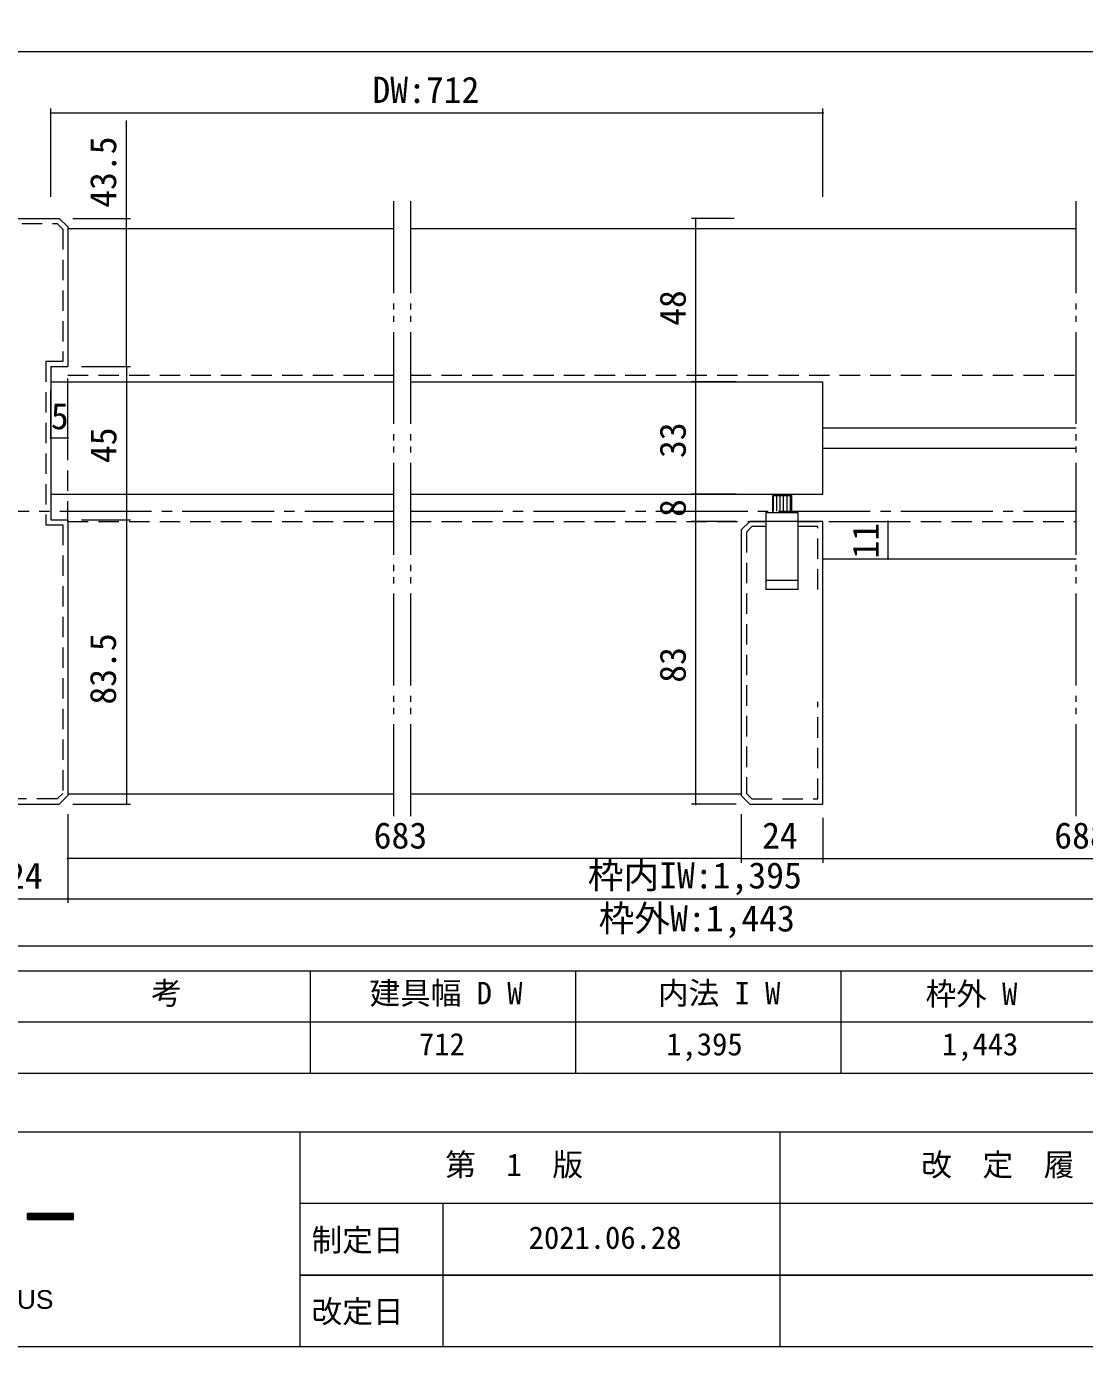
# Model space of a CAD drawing. Units: millimetres, scale not verified, with parts at other scales. Extents: x -2000 to 2000, y -1385 to 1385.
# Drawn here: x -1458 to -421, y -1385 to -92 of the extents above; entities that cross this region are included whole.
import ezdxf
from ezdxf.enums import TextEntityAlignment as Align

# ---------------------------------------------------------------- set-up
doc = ezdxf.new("R2010")
doc.units = ezdxf.units.MM
doc.header["$LTSCALE"] = 10
for name, pattern in [('CHAIN2', [12, 9, -1, 1, -1]), ('DOUBLE_CHAIN2', [12.8, 9, -1, 0.6, -0.6, 0.6, -1]), ('USER9', [3, 2, -1])]:
    doc.linetypes.add(name, pattern=pattern)
for name, color, linetype, lineweight in [('1-0_H-SYM', 7, 'Continuous', 20), ('1-2_0', 7, 'Continuous', 20), ('2-0', 7, 'Continuous', 18), ('8-0', 7, 'Continuous', 9)]:
    doc.layers.add(name, color=color, linetype=linetype, lineweight=lineweight)
doc.layers.add('9-0', color=7, linetype='Continuous')
doc.styles.add('AR ADGothicJP Medium', font='')
doc.styles.add('ＭＳ ゴシック', font='')
doc.styles.get('AR ADGothicJP Medium').set_extended_font_data('AR ADGothicJP Medium')
doc.styles.get('ＭＳ ゴシック').set_extended_font_data('MS Gothic')

msp = doc.modelspace()

# ---------------------------------------------------------------- linework, layer by layer
at = {"layer": '1-0_H-SYM'}
for p, q in [((59.64, -1315.11), (-1190.36, -1315.11)), ((59.64, -1315.32), (-1190.36, -1315.32))]:
    msp.add_line(p, q, dxfattribs=at)
at = {"layer": '1-2_0'}
for p, q in [((380, -117.5), (-1950, -117.5)), ((380, -117.5), (-1950, -117.5)), ((380, -117.5), (-1950, -117.5)), ((380, -117.5), (-1950, -117.5)), ((380, -117.5), (-1950, -117.5)), ((380, -117.5), (-1950, -117.5)), ((380, -117.5), (-1950, -117.5)), ((380, -117.5), (-1950, -117.5)), ((380, -1017.5), (-1950, -1017.5)), ((380, -1017.5), (-1950, -1017.5)), ((380, -1017.5), (-1950, -1017.5)), ((380, -1017.5), (-1950, -1017.5)), ((380, -1017.5), (-1950, -1017.5)), ((-1180, -1017.5), (-1180, -1117.5)), ((-920, -1017.5), (-920, -1117.5)), ((-660, -1017.5), (-660, -1117.5)), ((380, -1067.5), (-1950, -1067.5)), ((380, -1117.5), (-1950, -1117.5)), ((2000, -1175), (-2000, -1175)), ((-1190, -1175), (-1190, -1385)), ((-720, -1175), (-720, -1385)), ((2000, -1245), (-1190, -1245)), ((-1050, -1245), (-1050, -1385))]:
    msp.add_line(p, q, dxfattribs=at)
msp.add_lwpolyline([(-2000, -1385), (2000, -1385), (2000, 1385), (-2000, 1385)], close=True, dxfattribs=at)
at = {"layer": '2-0', "color": 4, "lineweight": 9}
for p, q in [((-1433.92, -259.33), (-1433.92, -173)), ((-1433.92, -177.17), (-677.61, -177.17)), ((-677.61, -259.33), (-677.61, -173)), ((-1412.25, -280.52), (-1355.68, -280.52)), ((-764.7, -280.52), (-806.35, -280.52)), ((-802.18, -440.52), (-802.18, -280.52)), ((-1403.92, -425.52), (-1355.68, -425.52)), ((-1403.92, -425.52), (-1355.68, -425.52)), ((-1359.84, -425.52), (-1359.84, -575.52)), ((-762.61, -440.52), (-806.35, -440.52)), ((-764.7, -440.52), (-806.35, -440.52)), ((-802.18, -550.52), (-802.18, -440.52)), ((-1417.25, -495.52), (-1433.92, -495.52)), ((-762.61, -550.52), (-806.35, -550.52)), ((-762.61, -550.52), (-806.35, -550.52)), ((-802.18, -577.19), (-802.18, -550.52)), ((-1403.92, -575.52), (-1355.68, -575.52)), ((-1403.92, -575.52), (-1355.68, -575.52)), ((-1359.84, -575.52), (-1359.84, -853.85)), ((-762.61, -577.19), (-806.35, -577.19)), ((-762.61, -577.19), (-806.35, -577.19)), ((-802.18, -853.85), (-802.18, -577.19)), ((-614.01, -577.19), (-614.01, -613.85)), ((-1417.25, -863.85), (-1417.25, -950.63)), ((-1417.25, -863.85), (-1417.25, -950.63)), ((-1417.25, -863.85), (-1417.25, -911.35)), ((-1412.25, -853.85), (-1355.68, -853.85)), ((-762.61, -853.85), (-806.35, -853.85)), ((-757.61, -863.85), (-757.61, -911.35)), ((-757.61, -863.85), (-757.61, -911.35)), ((-677.61, -867.19), (-677.61, -911.35)), ((-677.61, -867.19), (-677.61, -911.35)), ((-757.61, -907.19), (-1417.25, -907.19)), ((-757.61, -907.19), (-677.61, -907.19)), ((-677.61, -907.19), (-164.01, -907.19)), ((-1497.25, -946.47), (-1417.25, -946.47)), ((-1417.25, -946.47), (-164.01, -946.47)), ((-1497.25, -992.66), (-84.01, -992.66))]:
    msp.add_line(p, q, dxfattribs=at)
at = {"layer": '2-0', "linetype": 'DOUBLE_CHAIN2', "lineweight": 20}
for p, q in [((-1097.92, -865.75), (-1097.92, -256.99)), ((-1081.25, -865.75), (-1081.25, -256.99)), ((-429.66, -865.75), (-429.66, -256.99))]:
    msp.add_line(p, q, dxfattribs=at)
at = {"layer": '2-0', "lineweight": 20}
for p, q in [((-1497.25, -280.52), (-1425.58, -280.52)), ((-1417.25, -288.85), (-1425.58, -280.52)), ((-1417.25, -288.85), (-1417.25, -425.52)), ((-1417.25, -290.52), (-1097.92, -290.52)), ((-1081.25, -290.52), (-429.66, -290.52)), ((-1433.92, -425.52), (-1417.25, -425.52)), ((-1433.92, -425.52), (-1433.92, -575.52)), ((-1433.92, -440.52), (-1433.92, -550.52)), ((-1433.92, -440.52), (-1097.92, -440.52)), ((-1433.92, -495.52), (-1433.92, -448.24)), ((-1417.25, -495.52), (-1417.25, -448.24)), ((-1081.25, -440.52), (-677.61, -440.52)), ((-677.61, -550.52), (-677.61, -440.52)), ((-677.61, -485.52), (-429.66, -485.52)), ((-677.61, -505.52), (-429.66, -505.52)), ((-1433.92, -550.52), (-1097.92, -550.52)), ((-1081.25, -550.52), (-677.61, -550.52)), ((-726.1, -567.19), (-726.1, -551.61)), ((-722.77, -567.19), (-722.77, -551.61)), ((-719.44, -567.19), (-719.44, -551.61)), ((-716.1, -567.19), (-716.1, -551.61)), ((-712.77, -567.19), (-712.77, -551.61)), ((-709.44, -567.19), (-709.44, -551.61)), ((-733.45, -568.42), (-733.45, -635.08)), ((-733.45, -568.42), (-701.78, -568.42)), ((-701.78, -635.08), (-701.78, -568.42)), ((-1433.92, -575.52), (-1417.25, -575.52)), ((-1417.25, -575.52), (-1417.25, -845.52)), ((-757.61, -585.52), (-749.28, -577.19)), ((-733.45, -577.19), (-749.28, -577.19)), ((-733.45, -577.19), (-749.28, -577.19)), ((-733.45, -577.19), (-749.28, -577.19)), ((-677.61, -577.19), (-733.45, -577.19)), ((-733.45, -577.19), (-733.45, -643.85)), ((-701.78, -643.85), (-701.78, -577.19)), ((-677.61, -577.19), (-701.78, -577.19)), ((-677.61, -853.85), (-677.61, -577.19)), ((-670.2, -577.19), (-606.59, -577.19)), ((-757.61, -585.52), (-757.61, -845.52)), ((-677.61, -613.85), (-429.66, -613.85)), ((-701.78, -635.08), (-733.45, -635.08)), ((-701.78, -643.85), (-733.45, -643.85)), ((-1417.25, -845.52), (-1425.58, -853.85)), ((-1417.25, -843.85), (-1097.92, -843.85)), ((-1081.25, -843.85), (-757.61, -843.85)), ((-757.61, -845.52), (-749.28, -853.85)), ((-1497.25, -853.85), (-1425.58, -853.85)), ((-749.28, -853.85), (-677.61, -853.85))]:
    msp.add_line(p, q, dxfattribs=at)
at = {"layer": '2-0', "linetype": 'USER9'}
for p, q in [((-1417.25, -433.85), (-1097.92, -433.85)), ((-1417.25, -577.19), (-1417.25, -433.85)), ((-1081.25, -433.85), (-429.66, -433.85)), ((-1417.25, -577.19), (-1097.92, -577.19)), ((-1081.25, -577.19), (-733.45, -577.19)), ((-701.78, -577.19), (-429.66, -577.19))]:
    msp.add_line(p, q, dxfattribs=at)
at = {"layer": '2-0', "color": 4, "linetype": 'CHAIN2', "lineweight": 9}
for p, q in [((-1545.19, -567.19), (-1097.92, -567.19)), ((-1081.25, -567.19), (-429.66, -567.19))]:
    msp.add_line(p, q, dxfattribs=at)
at = {"layer": '2-0', "linetype": 'USER9', "lineweight": 20}
for p, q in [((-682.61, -582.19), (-701.78, -582.19)), ((-682.61, -643.85), (-682.61, -582.19))]:
    msp.add_line(p, q, dxfattribs=at)
at = {"layer": '2-0', "color": 4, "lineweight": 9}
msp.add_lwpolyline([(-1359.84, -425.52), (-1359.84, -280.52), (-1359.84, -184.46)], dxfattribs=at)
at = {"layer": '2-0', "linetype": 'USER9', "lineweight": 20}
for points in [[(-1492.25, -347.19), (-1492.25, -285.52), (-1427.65, -285.52), (-1422.25, -290.92), (-1422.25, -420.52), (-1438.92, -420.52), (-1438.92, -580.52), (-1422.25, -580.52), (-1422.25, -843.45), (-1427.65, -848.85), (-1492.25, -848.85), (-1492.25, -753.85)], [(-733.45, -582.19), (-747.21, -582.19), (-752.61, -587.59), (-752.61, -843.45), (-747.21, -848.85), (-682.61, -848.85), (-682.61, -753.85)]]:
    msp.add_lwpolyline(points, dxfattribs=at)
at = {"layer": '2-0', "lineweight": 20}
msp.add_lwpolyline([(-726.67, -568.42), (-726.67, -551.61), (-708.56, -551.61), (-708.56, -568.42)], dxfattribs=at)
at = {"layer": '2-0', "color": 4, "lineweight": 9}
for centre, start, end in [((-1433.92, -177.17), 0, 180), ((-1433.92, -177.17), 0, 180), ((-1433.92, -177.17), 180, 0), ((-1433.92, -177.17), 180, 0), ((-677.61, -177.17), 0, 180), ((-677.61, -177.17), 180, 0), ((-1359.84, -280.52), 90, 270), ((-1359.84, -280.52), 270, 90), ((-802.18, -280.52), 90, 270), ((-802.18, -280.52), 270, 90), ((-1359.84, -425.52), 90, 270), ((-1359.84, -425.52), 90, 270), ((-1359.84, -425.52), 270, 90), ((-1359.84, -425.52), 270, 90), ((-802.18, -440.52), 90, 270), ((-802.18, -440.52), 90, 270), ((-802.18, -440.52), 270, 90), ((-802.18, -440.52), 270, 90), ((-1433.92, -495.52), 90, 270), ((-1433.92, -495.52), 270, 90), ((-1417.25, -495.52), 90, 270), ((-1417.25, -495.52), 270, 90), ((-802.18, -550.52), 90, 270), ((-802.18, -550.52), 90, 270), ((-802.18, -550.52), 270, 90), ((-802.18, -550.52), 270, 90), ((-1359.84, -575.52), 90, 270), ((-1359.84, -575.52), 90, 270), ((-1359.84, -575.52), 270, 90), ((-1359.84, -575.52), 270, 90), ((-802.18, -577.19), 90, 270), ((-802.18, -577.19), 90, 270), ((-802.18, -577.19), 270, 90), ((-802.18, -577.19), 270, 90), ((-613.98, -577.19), 90, 270), ((-613.98, -577.19), 90, 270), ((-613.98, -577.19), 270, 90), ((-613.98, -577.19), 270, 90), ((-613.98, -613.85), 90, 270), ((-613.98, -613.85), 90, 270), ((-613.98, -613.85), 270, 90), ((-613.98, -613.85), 270, 90), ((-1359.84, -853.85), 90, 270), ((-1359.84, -853.85), 270, 90), ((-802.18, -853.85), 90, 270), ((-802.18, -853.85), 270, 90), ((-1417.25, -907.19), 0, 180), ((-1417.25, -907.19), 180, 0), ((-757.61, -907.19), 0, 180), ((-757.61, -907.19), 0, 180), ((-757.61, -907.19), 180, 0), ((-757.61, -907.19), 180, 0), ((-677.61, -907.19), 0, 180), ((-677.61, -907.19), 0, 180), ((-677.61, -907.19), 180, 0), ((-677.61, -907.19), 180, 0), ((-1417.25, -946.47), 0, 180), ((-1417.25, -946.47), 180, 0)]:
    msp.add_arc(centre, 0.521, start, end, dxfattribs=at)
at = {"layer": '8-0', "lineweight": 20}
for p, q in [((-1411.81, -1254.55), (-1456.81, -1254.55)), ((-1456.81, -1260.55), (-1456.81, -1254.55)), ((-1411.81, -1260.55), (-1456.81, -1260.55)), ((-1411.81, -1260.55), (-1411.81, -1254.55))]:
    msp.add_line(p, q, dxfattribs=at)
at = {"layer": '8-0'}
for p, q in [((-1456.81, -1254.65), (-1411.81, -1254.65)), ((-1456.81, -1254.75), (-1411.81, -1254.75)), ((-1456.81, -1254.85), (-1411.81, -1254.85)), ((-1456.81, -1254.95), (-1411.81, -1254.95)), ((-1456.81, -1255.05), (-1411.81, -1255.05)), ((-1456.81, -1255.15), (-1411.81, -1255.15)), ((-1456.81, -1255.25), (-1411.81, -1255.25)), ((-1456.81, -1255.35), (-1411.81, -1255.35)), ((-1456.81, -1255.45), (-1411.81, -1255.45)), ((-1456.81, -1255.55), (-1411.81, -1255.55)), ((-1456.81, -1255.65), (-1411.81, -1255.65)), ((-1456.81, -1255.75), (-1411.81, -1255.75)), ((-1456.81, -1255.85), (-1411.81, -1255.85)), ((-1456.81, -1255.95), (-1411.81, -1255.95)), ((-1456.81, -1256.05), (-1411.81, -1256.05)), ((-1456.81, -1256.15), (-1411.81, -1256.15)), ((-1456.81, -1256.25), (-1411.81, -1256.25)), ((-1456.81, -1256.35), (-1411.81, -1256.35)), ((-1456.81, -1256.45), (-1411.81, -1256.45)), ((-1456.81, -1256.55), (-1411.81, -1256.55)), ((-1456.81, -1256.65), (-1411.81, -1256.65)), ((-1456.81, -1256.75), (-1411.81, -1256.75)), ((-1456.81, -1256.85), (-1411.81, -1256.85)), ((-1456.81, -1256.95), (-1411.81, -1256.95)), ((-1456.81, -1257.05), (-1411.81, -1257.05)), ((-1456.81, -1257.15), (-1411.81, -1257.15)), ((-1456.81, -1257.25), (-1411.81, -1257.25)), ((-1456.81, -1257.35), (-1411.81, -1257.35)), ((-1456.81, -1257.45), (-1411.81, -1257.45)), ((-1456.81, -1257.55), (-1411.81, -1257.55)), ((-1456.81, -1257.65), (-1411.81, -1257.65)), ((-1456.81, -1257.75), (-1411.81, -1257.75)), ((-1456.81, -1257.85), (-1411.81, -1257.85)), ((-1456.81, -1257.95), (-1411.81, -1257.95)), ((-1456.81, -1258.05), (-1411.81, -1258.05)), ((-1456.81, -1258.15), (-1411.81, -1258.15)), ((-1456.81, -1258.25), (-1411.81, -1258.25)), ((-1456.81, -1258.35), (-1411.81, -1258.35)), ((-1456.81, -1258.45), (-1411.81, -1258.45)), ((-1456.81, -1258.55), (-1411.81, -1258.55)), ((-1456.81, -1258.65), (-1411.81, -1258.65)), ((-1456.81, -1258.75), (-1411.81, -1258.75)), ((-1456.81, -1258.85), (-1411.81, -1258.85)), ((-1456.81, -1258.95), (-1411.81, -1258.95)), ((-1456.81, -1259.05), (-1411.81, -1259.05)), ((-1456.81, -1259.15), (-1411.81, -1259.15)), ((-1456.81, -1259.25), (-1411.81, -1259.25)), ((-1456.81, -1259.35), (-1411.81, -1259.35)), ((-1456.81, -1259.45), (-1411.81, -1259.45)), ((-1456.81, -1259.55), (-1411.81, -1259.55)), ((-1456.81, -1259.65), (-1411.81, -1259.65)), ((-1456.81, -1259.75), (-1411.81, -1259.75)), ((-1456.81, -1259.85), (-1411.81, -1259.85)), ((-1456.81, -1259.95), (-1411.81, -1259.95)), ((-1456.81, -1260.05), (-1411.81, -1260.05)), ((-1456.81, -1260.15), (-1411.81, -1260.15)), ((-1456.81, -1260.25), (-1411.81, -1260.25)), ((-1456.81, -1260.35), (-1411.81, -1260.35)), ((-1456.81, -1260.45), (-1411.81, -1260.45)), ((-1456.81, -1260.55), (-1411.81, -1260.55))]:
    msp.add_line(p, q, dxfattribs=at)

# ---------------------------------------------------------------- texts
at = {"layer": '1-0_H-SYM', "style": 'ＭＳ ゴシック'}
for s, p in [('第\u30001\u3000版', (-1047.58, -1224.53)), ('改\u3000定\u3000履\u3000歴 / History', (-581.37, -1224.53)), ('制定日', (-1178.47, -1298.24)), ('2021.06.28', (-965.81, -1295.92)), ('改定日', (-1178.47, -1368.24))]:
    msp.add_text(s, height=21.99, dxfattribs=at).set_placement(p, align=Align.BOTTOM_LEFT)
at = {"layer": '1-2_0', "style": 'ＭＳ ゴシック'}
for s, p in [('備\u3000\u3000\u3000\u3000\u3000\u3000考', (-1545.54, -1056.51)), ('建具幅 D W', (-1121.7, -1056.51)), ('内法 I W', (-839.13, -1056.51)), ('枠外 W', (-577.08, -1057.28)), ('712', (-1073.31, -1106.51)), ('1,395', (-831.08, -1106.51)), ('1,443', (-561.08, -1106.51))]:
    msp.add_text(s, height=21.99, dxfattribs=at).set_placement(p, align=Align.BOTTOM_LEFT)
at = {"layer": '2-0', "style": 'ＭＳ ゴシック'}
for s, p in [('DW:712', (-1118.88, -175.09)), ('5', (-1433.88, -494.57)), ('683', (-1117.65, -905.1)), ('24', (-737.17, -905.1)), ('688', (-451.03, -905.1)), ('24', (-1476.81, -944.38)), ('枠内IW:1,395', (-907.96, -944.17)), ('枠外W:1,443', (-897.3, -986.28))]:
    msp.add_text(s, height=25.66, dxfattribs=at).set_placement(p, align=Align.BOTTOM_LEFT)
for s, p in [('43.5', (-1362.14, -270.1)), ('48', (-804.27, -385.71)), ('45', (-1361.93, -520.07)), ('33', (-804.27, -515.07)), ('8', (-804.27, -572.74)), ('11', (-615.36, -613.53)), ('83.5', (-1362.35, -756.46)), ('83', (-804.27, -735.07))]:
    msp.add_text(s, height=25.66, rotation=90, dxfattribs=at).set_placement(p, align=Align.BOTTOM_LEFT)
at = {"layer": '9-0', "style": 'AR ADGothicJP Medium', "width": 1.05}
msp.add_text(' PLUS', height=18.33, dxfattribs=at).set_placement((-1505.71, -1353.54), align=Align.BOTTOM_LEFT)

doc.saveas('drawing.dxf')
